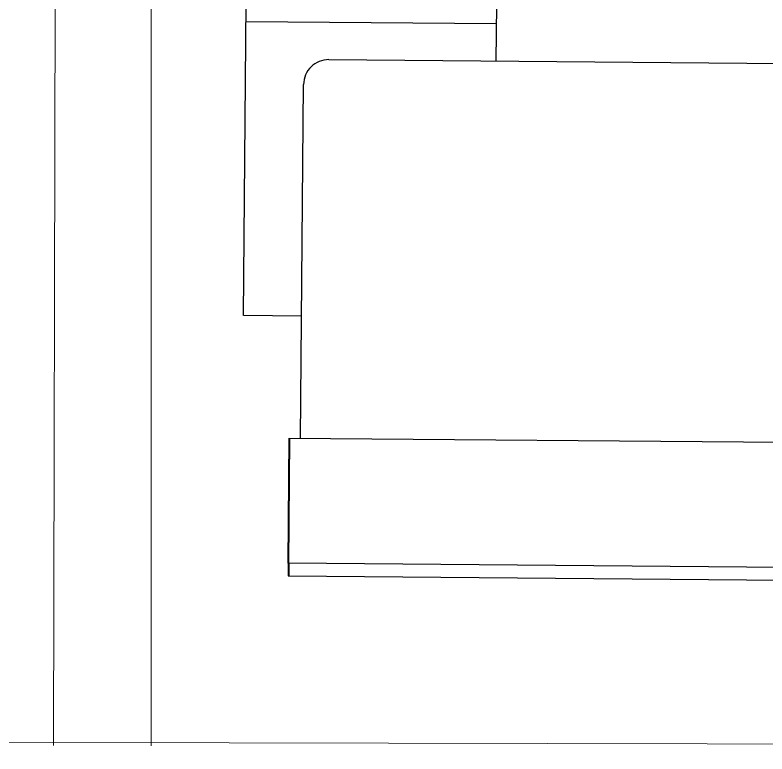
# Model space of a CAD drawing. Header units: inches. Extents: x 164.3 to 247.9, y 15.6 to 56.7.
# Drawn here: x 215.013 to 215.957, y 30.208 to 31.134 of the extents above; entities that cross this region are included whole.
import ezdxf

# ---------------------------------------------------------------- set-up
doc = ezdxf.new("R2010")
doc.units = ezdxf.units.IN
doc.header["$MEASUREMENT"] = 0
doc.layers.get('0').update_dxf_attribs({"lineweight": 0})
doc.layers.add('WALL 1 100', color=250, linetype='Continuous', lineweight=9)

msp = doc.modelspace()

# ---------------------------------------------------------------- linework, layer by layer
at = {"color": 7, "linetype": 'ByBlock', "lineweight": -2}
for p, q in [((215.30022, 30.75724), (215.30351, 31.14959)), ((215.61739, 31.14696), (215.6168, 31.0764)), ((215.30331, 31.12605), (215.61719, 31.12342)), ((215.40707, 31.07816), (216.59981, 31.06815)), ((215.37169, 30.60342), (215.37541, 31.04704)), ((215.37298, 30.75663), (215.30022, 30.75724)), ((215.35618, 30.4466), (215.3575, 30.60354)), ((215.35664, 30.44657), (215.35796, 30.60351)), ((215.35689, 30.4463), (215.35821, 30.60324)), ((215.3575, 30.60354), (216.14219, 30.59695)), ((215.35618, 30.4466), (215.35605, 30.4309)), ((216.14088, 30.44001), (215.35618, 30.4466)), ((215.35664, 30.44657), (215.35651, 30.43088)), ((215.35689, 30.4463), (215.35676, 30.4306)), ((215.35605, 30.4309), (216.14074, 30.42432))]:
    msp.add_line(p, q, dxfattribs=at)
msp.add_arc((215.4068, 31.04677), 0.03139, 89.51934, 179.51934, dxfattribs=at)
at = {"layer": 'WALL 1 100', "color": 0}
for p, q in [((215.06532, 31.91568), (215.06169, 30.21798)), ((215.18471, 31.91568), (215.184, 30.21782))]:
    msp.add_line(p, q, dxfattribs=at)
msp.add_lwpolyline([(221.88075, 30.20755), (208.28262, 30.23614)], dxfattribs=at)

doc.saveas('drawing.dxf')
